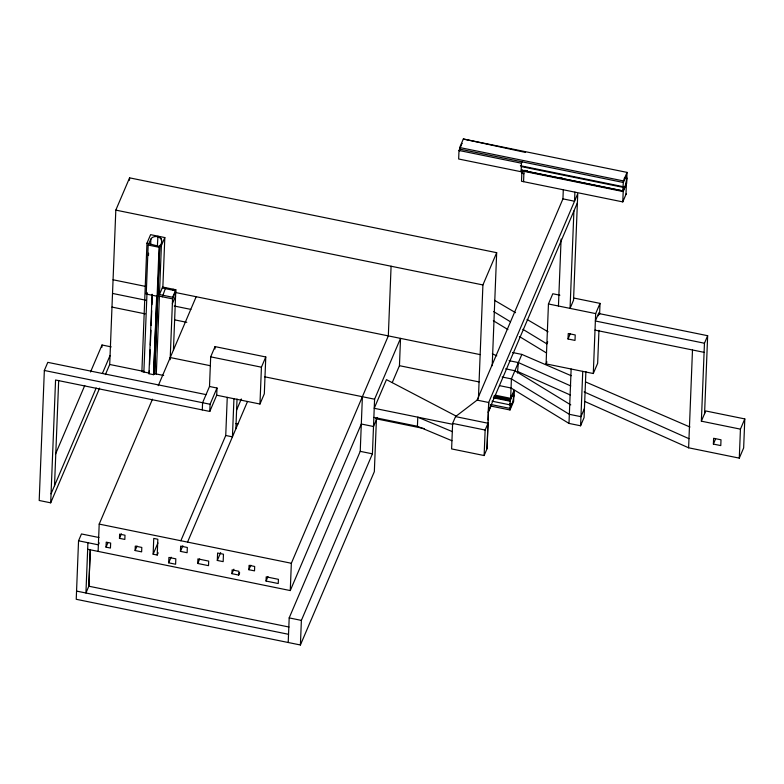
<?xml version="1.0" encoding="UTF-8"?>
<svg xmlns="http://www.w3.org/2000/svg" width="784" height="784" viewBox="0 0 784 784"><rect width="100%" height="100%" fill="white"/><g stroke="black" fill="none" stroke-linecap="round" stroke-linejoin="round"><path stroke-width="1.18" d="M563.294 189.767L562.941 198.871L477.093 400.124L455.524 416.608L452.623 423.419L451.613 448.918L484.13 455.543L487.031 448.742L487.962 422.38M488.04 419.979L488.697 402.496L577.749 193.707L573.535 300.223L570.056 308.377L573.908 210.974M206.045 394.607L47.804 362.355L44.345 370.469L39.2 500.486L50.695 502.828L99.637 388.1M50.695 502.828L55.566 380.005L209.789 411.443L216.717 395.214L217.001 388.021L209.504 386.492L202.586 402.731L202.301 409.914M54.517 485.698L58.682 380.456M98.97 537.52L81.467 533.953L78.547 540.793L76.234 599.29L300.409 644.987L374.34 471.654L376.398 419.724M87.926 542.704L85.926 592.998L88.847 586.158L90.287 549.711M101.94 347.253L102.028 344.999L111.23 346.881M98.118 551.397L99.196 524.094L152.478 399.183M105.389 374.605L109.711 364.482L115.816 210.112L129.585 177.85L496.674 252.683L492.205 365.726M106.026 547.144L106.222 542.146L110.652 543.047L110.446 548.045L106.026 547.144L107.947 542.646M129.487 180.281L129.585 177.85M119.462 538.334L119.629 534.12L124.999 535.217L124.832 539.421L119.462 538.334L121.383 533.826M164.816 237.562L161.396 245.588L159.456 294.568L162.876 286.542L164.816 237.562L150.597 234.661L146.961 243.187L141.884 371.596L149.234 373.096L149.332 370.656M135.113 550.535L135.289 546.105L141.806 547.438L141.63 551.867L135.113 550.535L137.033 546.036M146.236 294.039L148.176 245.049L150.881 239.071A5.566 3.646 2.3 0 1 157.731 236.68C163.425 237.278 162.219 244.147 159.054 247.274L157.114 296.254L146.236 294.039L147.01 292.579L143.874 371.998M148.48 255.535L148.578 253.144M150.685 243.961L150.881 239.071M156.947 295.764L153.576 374.674L148.97 373.733L152.116 294.235M149.577 364.54L150.156 349.86M150.352 344.97L150.93 330.289M151.126 325.399L151.704 310.729M151.949 304.613L152.331 294.823M157.359 246.235L157.956 236.16M153.576 374.674L156.673 296.401M153.85 374.037L154.605 374.193L159.681 245.774L158.662 246.254L146.961 243.187M156.31 373.997L159.397 296.185M162.386 296.793L165.649 287.679M153.135 554.21L153.752 538.412L157.829 539.245L157.212 555.043L153.135 554.21L157.927 542.949M170.148 359.719L172.627 297.254L175.822 289.747L162.66 287.071M173.44 350.036L175.822 289.747M168.707 562.834L168.913 557.424L175.822 558.835L175.606 564.245L168.707 562.834L171.098 557.208M180.428 551.368L180.643 546.115L187.327 547.477L187.121 552.73L180.428 551.368L182.829 545.742M197.744 563.471L197.921 558.904L208.691 561.099L208.515 565.666L197.744 563.471L199.665 558.972M209.504 386.492L210.68 356.838L215.041 346.616L265.776 356.965L264.316 393.803L259.965 404.025L216.717 395.214M209.789 411.443L210.073 404.25L217.001 388.021M214.943 348.998L215.041 346.616M217.305 560.452L217.609 553.014L223.46 554.21L223.166 561.638L217.305 560.452L220.667 552.573M180.849 540.744L225.743 435.483L227.252 397.361M233.946 398.723L232.436 436.855L225.743 435.483M235.857 428.838L237.033 399.046M231.956 573.682L232.103 569.89L238.865 571.262L238.708 575.064L231.956 573.682L233.877 569.184M248.9 569.733L249.077 565.333L254.682 566.469L254.516 570.87L248.9 569.733L250.821 565.225M259.965 404.025L261.425 367.186L265.776 356.965M266.05 581.052L266.217 576.838L278.418 579.327L278.251 583.531L266.05 581.052L267.971 576.544M288.208 642.498L289.188 617.9L360.228 451.349L362.394 396.714M87.661 549.27L290.266 590.568L291.344 563.265L388.325 335.895L391.089 266.227M300.409 644.987L301.379 620.389L372.42 453.838L374.585 399.203L400.526 338.384L399.448 365.687L392.245 382.572M451.937 440.716L417.421 426.28L417.784 417.176L452.299 431.612M625.985 194.393L626.602 178.674A5.566 1.019 -78.5 0 0 625.289 177.948L623.358 182.476L459.63 149.097L458.993 150.479L458.66 159.005L521.115 171.735L521.968 169.746L521.507 181.251L622.78 201.9L626.259 193.736M459.542 151.194L459.689 147.539L463.324 139.013L627.053 172.392L626.612 183.544L623.192 191.57L523.977 171.343M478.397 399.017L482.915 284.945L496.674 252.683M484.13 455.543L485.139 430.044L488.04 423.242L488.697 402.496L477.093 400.124M487.031 448.742L488.04 423.242L455.524 416.608M490.666 404.622L490.568 407.053L488.197 412.619M492.019 401.183L509.953 404.838L510.384 399.997L512.315 395.479A5.566 1.019 -78.5 0 1 513.638 396.204A5.566 1.019 -78.5 0 1 511.981 403.897L510.051 408.415L490.99 404.534M490.872 406.073L509.992 409.973L510.217 404.211L509.953 404.838M521.115 171.735L521.458 163.209L522.085 161.827M511.246 395.724L513.638 396.204L513.843 390.824M523.565 181.672L524.026 170.167M517.43 373.057L518.381 362.571L509.09 360.679M598.956 330.289L597.653 363.306L593.292 373.527L546.076 363.903L548.447 303.976L552.798 293.755L559.884 295.205M558.453 306.015L561.099 239.042M568.028 338.992L568.253 333.523L575.221 334.944L575.005 340.413L568.028 338.992L570.213 333.876M574.897 192.139L574.545 201.233L562.941 198.871M585.893 371.557L584.07 417.617L580.591 425.781L568.988 423.419L571.144 369.009M580.591 425.781L582.747 371.371M593.292 373.527L595.664 313.6L600.025 303.379L574.055 298.087M598.496 315.746L598.584 313.473L707.658 335.709L704.571 413.648M599.584 314.394L600.025 303.379M521.193 170.226L622.78 190.933L623.417 180.918L627.053 172.392M521.752 170.246L623.025 190.894L623.045 190.296L622.78 190.933M622.78 201.9L623.241 190.394M744.8 418.921L740.439 429.142L701.366 421.175L705.727 410.963L744.8 418.921L743.653 447.919L739.292 458.13L688.617 447.801L692.488 349.968M701.366 421.175L704.453 343.235L707.658 335.709M713.391 444.087L713.616 438.285L721.006 439.795L720.78 445.586L713.391 444.087L715.567 438.971M739.292 458.13L740.439 429.142M90.287 549.731L88.827 586.207L289.031 627.033M161.612 241.256L161.092 238.473L157.731 236.68M55.497 454.103L84.76 385.493M90.513 371.998L102.028 344.999M51.058 493.812L96.177 388.021M102.41 373.429L110.064 355.466M157.114 296.254L157.956 294.265L172.627 297.254M172.735 290.158L173.137 289.208M175.763 291.364L172.558 298.871L157.898 295.882M172.372 303.653L175.577 296.146M148.97 373.733L149.234 373.096M154.605 374.193L159.897 245.284L161.396 245.588M158.241 385.679L196.176 296.724M99.205 542.881L98.372 544.831L78.547 540.793M157.212 555.043L158.172 552.789M236.513 410.238L241.325 398.968M187.543 542.107L247.528 401.467M238.708 575.064L239.669 572.81M460.012 148.186L461.551 144.57M290.266 590.568L361.306 424.017L373.507 426.506L377.359 417.47M522.761 171.079L521.83 173.264L523.879 173.685M488.334 411.59L577.396 202.811M571.173 375.712L521.86 354.417L511.413 378.897L510.6 399.507L493.861 396.087M513.638 396.204L513.853 395.685M509.992 409.973L513.628 401.457L514.069 390.305L510.649 398.331L495.106 395.156M547.732 341.834L546.869 343.882L522.879 329.319M546.076 363.903L546.948 361.855M623.025 190.894L624.956 186.367A5.566 1.019 -78.5 0 0 626.602 178.674L626.828 178.154M598.849 312.836L595.37 320.999L704.453 343.235M584.433 408.513L580.954 416.676L569.351 414.315L511.413 378.897L502.132 377.006M624.221 178.193L626.602 178.674M459.689 147.539L623.417 180.918M458.993 150.479L521.458 163.209M520.409 165.728L623.192 186.68M521.34 166.6L622.917 187.317M525.221 170.412L527.612 170.902M559.884 177.478L562.275 177.968M115.816 210.112L482.915 284.945M548.447 303.976L595.664 313.6M595.007 330.103L704.091 352.339M148.176 245.049L159.054 247.274M512.569 352.526L521.86 354.417M162.259 288.012L175.42 290.697M113.063 279.78L145.118 286.317M174.803 292.363L480.161 354.613M505.611 368.843L514.892 370.734L570.762 404.887M112.524 293.432L145.765 300.213M174.264 306.015L190.884 309.406M499.447 385.63L511.05 388.002L568.988 423.419M111.985 307.083L145.226 313.865M174.91 319.911L186.788 322.332M399.448 365.687L479.073 381.926M494.9 396.841L510.384 399.997M493.636 397.184L510.364 400.595M493.361 397.811L510.09 401.222M509.59 403.407L511.981 403.897M210.68 356.838L261.425 367.186M170.236 357.543L210.475 365.746M264.551 376.771L374.585 399.203M452.623 423.419L485.139 430.044M452.868 424.33L374.223 408.297L386.453 379.632L456.268 416.157M373.87 417.402L417.421 426.28M109.711 364.482L144.383 371.547M153.948 373.498L163.68 375.497M375.595 418.685L424.33 428.623M44.345 370.469L210.073 404.25M235.69 423.536L237.924 423.997M360.228 451.349L372.42 453.838M99.196 524.094L291.344 563.265M289.188 617.9L301.379 620.389M76.558 591.087L288.541 634.305M463.324 139.013L525.554 152.439M585.736 382.004L689.969 427.025M492.323 353.849L496.772 355.809M518.381 362.571L570.781 385.963M584.158 391.931L688.969 438.697M518.018 371.675L570.419 395.058M584.913 401.526L688.617 447.801M494.557 300.331L515.549 312.679M527.083 319.46L548.075 331.808M493.685 311.601L510.374 321.724M493.332 320.705L507.924 329.564M519.39 336.522L546.507 352.976M461.933 143.815A5.566 1.019 -78.5 0 1 462.276 143.394"/></g></svg>
